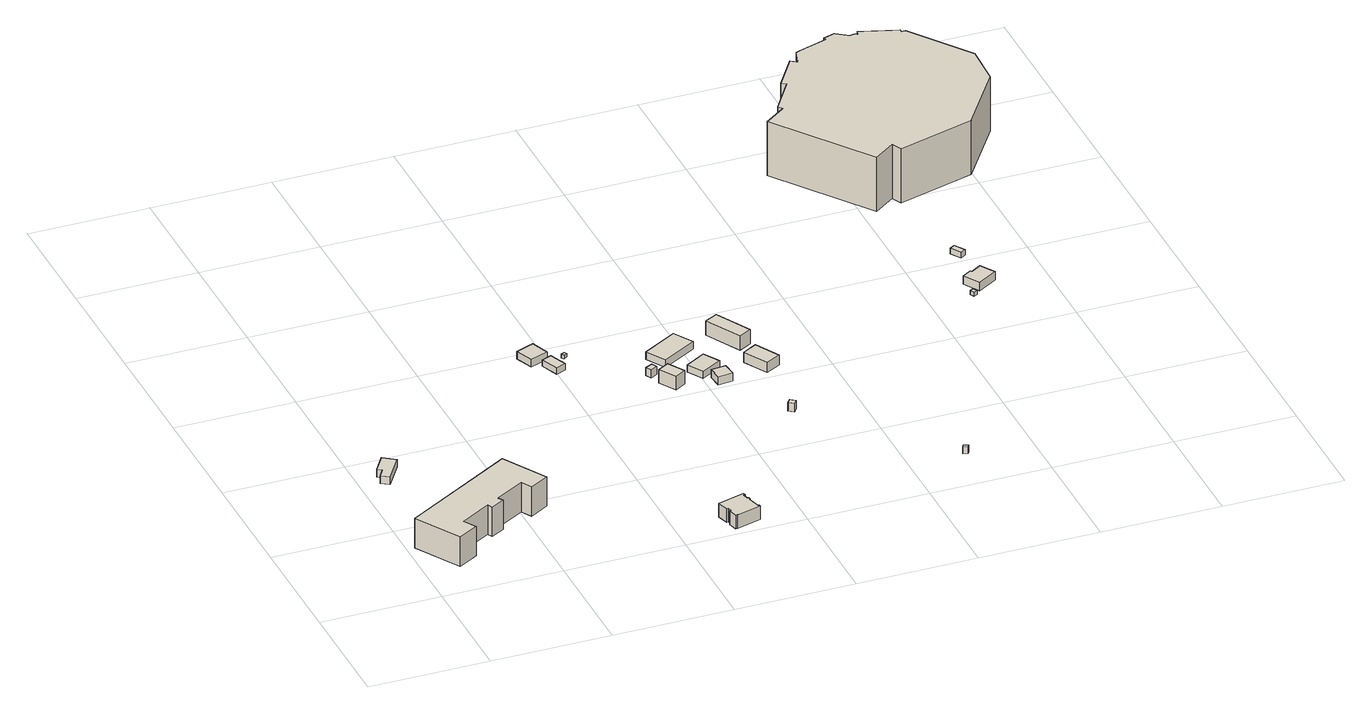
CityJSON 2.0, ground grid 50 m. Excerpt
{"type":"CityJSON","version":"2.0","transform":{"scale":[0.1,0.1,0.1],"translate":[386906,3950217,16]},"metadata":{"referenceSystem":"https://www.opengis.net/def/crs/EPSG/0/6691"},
"CityObjects":{
"building1":{"type":"Building","attributes":{"延べ面積換算係数":"1.00","説明注記":"倉庫","大字・町コード":"36","13+区市町村コード+大字・町コード+町・丁目コード":"13101036000","class":"3001","usage":"454","measuredHeight":5,"storeysAboveGround":1,"storeysBelowGround":0,"BuildingDetailAttribute.buildingRoofEdgeArea":69.83,"BuildingDetailAttribute.fireproofStructureType":"1002","BuildingDetailAttribute.urbanPlanType":"21","BuildingDetailAttribute.areaClassificationType":"22","BuildingDetailAttribute.districtsAndZonesType":"5","BuildingDetailAttribute.landUseType":"217","BuildingDetailAttribute.detailedUsage":"3002","BuildingDetailAttribute.specifiedBuildingCoverageRate":60,"BuildingDetailAttribute.specifiedFloorAreaRate":300,"BuildingDetailAttribute.surveyYear":2021,"BuildingIDAttribute.prefecture":"13","BuildingIDAttribute.city":"13101"},"address":[{"country":"日本","locality":"東京都千代田区北の丸公園"}],"geometry":[{"type":"Solid","lod":"1","boundaries":[[[[0,1,2,3,4,5]],[[4,6,7,5]],[[3,8,6,4]],[[2,9,8,3]],[[1,10,9,2]],[[0,11,10,1]],[[5,7,11,0]],[[6,8,9,10,11,7]]]]}]},
"building2":{"type":"Building","attributes":{"延べ面積換算係数":"0.90","大字・町コード":"36","13+区市町村コード+大字・町コード+町・丁目コード":"13101036000","class":"3002","usage":"422","measuredHeight":19.6,"storeysAboveGround":2,"storeysBelowGround":0,"BuildingDetailAttribute.buildingRoofEdgeArea":1000.79,"BuildingDetailAttribute.fireproofStructureType":"1002","BuildingDetailAttribute.urbanPlanType":"21","BuildingDetailAttribute.areaClassificationType":"22","BuildingDetailAttribute.districtsAndZonesType":"5","BuildingDetailAttribute.landUseType":"214","BuildingDetailAttribute.detailedUsage":"1122","BuildingDetailAttribute.specifiedBuildingCoverageRate":60,"BuildingDetailAttribute.specifiedFloorAreaRate":300,"BuildingDetailAttribute.surveyYear":2021,"BuildingIDAttribute.prefecture":"13","BuildingIDAttribute.city":"13101"},"address":[{"country":"日本","locality":"東京都千代田区北の丸公園"}],"geometry":[{"type":"Solid","lod":"1","boundaries":[[[[12,13,14,15,16,17,18,19,20,21,22,23]],[[22,24,25,23]],[[21,26,24,22]],[[20,27,26,21]],[[19,28,27,20]],[[18,29,28,19]],[[17,30,29,18]],[[16,31,30,17]],[[15,32,31,16]],[[14,33,32,15]],[[13,34,33,14]],[[12,35,34,13]],[[23,25,35,12]],[[24,26,27,28,29,30,31,32,33,34,35,25]]]]}]},
"building3":{"type":"Building","attributes":{"延べ面積換算係数":"1.00","大字・町コード":"36","13+区市町村コード+大字・町コード+町・丁目コード":"13101036000","class":"3003","usage":"431","measuredHeight":7.6,"storeysAboveGround":1,"storeysBelowGround":0,"BuildingDetailAttribute.buildingRoofEdgeArea":123.07,"BuildingDetailAttribute.fireproofStructureType":"1001","BuildingDetailAttribute.urbanPlanType":"21","BuildingDetailAttribute.areaClassificationType":"22","BuildingDetailAttribute.districtsAndZonesType":"5","BuildingDetailAttribute.landUseType":"216","BuildingDetailAttribute.detailedUsage":"1431","BuildingDetailAttribute.specifiedBuildingCoverageRate":60,"BuildingDetailAttribute.specifiedFloorAreaRate":300,"BuildingDetailAttribute.surveyYear":2021,"BuildingIDAttribute.prefecture":"13","BuildingIDAttribute.city":"13101"},"address":[{"country":"日本","locality":"東京都千代田区北の丸公園"}],"geometry":[{"type":"Solid","lod":"1","boundaries":[[[[36,37,38,39,40,41,42,43,44,45,46,47,48,49,50,51,52,53]],[[52,54,55,53]],[[51,56,54,52]],[[50,57,56,51]],[[49,58,57,50]],[[48,59,58,49]],[[47,60,59,48]],[[46,61,60,47]],[[45,62,61,46]],[[44,63,62,45]],[[43,64,63,44]],[[42,65,64,43]],[[41,66,65,42]],[[40,67,66,41]],[[39,68,67,40]],[[38,69,68,39]],[[37,70,69,38]],[[36,71,70,37]],[[53,55,71,36]],[[54,56,57,58,59,60,61,62,63,64,65,66,67,68,69,70,71,55]]]]}]},
"building4":{"type":"Building","attributes":{"説明注記":"東屋","大字・町コード":"36","13+区市町村コード+大字・町コード+町・丁目コード":"13101036000","class":"3001","usage":"454","measuredHeight":4,"storeysAboveGround":9999,"storeysBelowGround":0,"BuildingDetailAttribute.buildingRoofEdgeArea":65.01,"BuildingDetailAttribute.fireproofStructureType":"1011","BuildingDetailAttribute.urbanPlanType":"21","BuildingDetailAttribute.areaClassificationType":"22","BuildingDetailAttribute.districtsAndZonesType":"5","BuildingDetailAttribute.landUseType":"217","BuildingDetailAttribute.detailedUsage":"3002","BuildingDetailAttribute.specifiedBuildingCoverageRate":60,"BuildingDetailAttribute.specifiedFloorAreaRate":300,"BuildingDetailAttribute.surveyYear":2021,"BuildingIDAttribute.prefecture":"13","BuildingIDAttribute.city":"13101"},"address":[{"country":"日本","locality":"東京都千代田区北の丸公園"}],"geometry":[{"type":"Solid","lod":"1","boundaries":[[[[72,73,74,75]],[[74,76,77,75]],[[73,78,76,74]],[[72,79,78,73]],[[75,77,79,72]],[[76,78,79,77]]]]}]},
"building5":{"type":"Building","attributes":{"class":"3003","usage":"461","measuredHeight":3.6,"storeysAboveGround":9999,"storeysBelowGround":9999,"BuildingDetailAttribute.buildingRoofEdgeArea":-9999,"BuildingDetailAttribute.fireproofStructureType":"1011","BuildingDetailAttribute.urbanPlanType":"21","BuildingDetailAttribute.areaClassificationType":"22","BuildingDetailAttribute.districtsAndZonesType":"5","BuildingDetailAttribute.landUseType":"217","BuildingDetailAttribute.detailedUsage":"0","BuildingDetailAttribute.specifiedBuildingCoverageRate":60,"BuildingDetailAttribute.specifiedFloorAreaRate":300,"BuildingDetailAttribute.surveyYear":"0001","BuildingIDAttribute.prefecture":"13","BuildingIDAttribute.city":"13101"},"geometry":[{"type":"Solid","lod":"1","boundaries":[[[[80,81,82,83]],[[82,84,85,83]],[[81,86,84,82]],[[80,87,86,81]],[[83,85,87,80]],[[84,86,87,85]]]]}]},
"building6":{"type":"Building","attributes":{"class":"3003","usage":"461","measuredHeight":1.9,"storeysAboveGround":9999,"storeysBelowGround":9999,"BuildingDetailAttribute.buildingRoofEdgeArea":-9999,"BuildingDetailAttribute.fireproofStructureType":"1011","BuildingDetailAttribute.urbanPlanType":"21","BuildingDetailAttribute.areaClassificationType":"22","BuildingDetailAttribute.districtsAndZonesType":"5","BuildingDetailAttribute.landUseType":"217","BuildingDetailAttribute.detailedUsage":"0","BuildingDetailAttribute.specifiedBuildingCoverageRate":60,"BuildingDetailAttribute.specifiedFloorAreaRate":300,"BuildingDetailAttribute.surveyYear":"0001","BuildingIDAttribute.prefecture":"13","BuildingIDAttribute.city":"13101"},"geometry":[{"type":"Solid","lod":"1","boundaries":[[[[88,89,90,91]],[[90,92,93,91]],[[89,94,92,90]],[[88,95,94,89]],[[91,93,95,88]],[[92,94,95,93]]]]}]},
"building7":{"type":"Building","attributes":{"class":"3001","usage":"461","measuredHeight":4.6,"storeysAboveGround":9999,"storeysBelowGround":9999,"BuildingDetailAttribute.buildingRoofEdgeArea":-9999,"BuildingDetailAttribute.fireproofStructureType":"1011","BuildingDetailAttribute.urbanPlanType":"21","BuildingDetailAttribute.areaClassificationType":"22","BuildingDetailAttribute.districtsAndZonesType":"5","BuildingDetailAttribute.landUseType":"214","BuildingDetailAttribute.detailedUsage":"0","BuildingDetailAttribute.specifiedBuildingCoverageRate":60,"BuildingDetailAttribute.specifiedFloorAreaRate":300,"BuildingDetailAttribute.surveyYear":"0001","BuildingIDAttribute.prefecture":"13","BuildingIDAttribute.city":"13101"},"geometry":[{"type":"Solid","lod":"1","boundaries":[[[[96,97,98,99]],[[98,100,101,99]],[[97,102,100,98]],[[96,103,102,97]],[[99,101,103,96]],[[100,102,103,101]]]]}]},
"building8":{"type":"Building","attributes":{"延べ面積換算係数":"1.00","大字・町コード":"36","13+区市町村コード+大字・町コード+町・丁目コード":"13101036000","class":"3001","usage":"421","measuredHeight":9.7,"storeysAboveGround":1,"storeysBelowGround":0,"BuildingDetailAttribute.buildingRoofEdgeArea":45.84,"BuildingDetailAttribute.fireproofStructureType":"1002","BuildingDetailAttribute.urbanPlanType":"21","BuildingDetailAttribute.areaClassificationType":"22","BuildingDetailAttribute.districtsAndZonesType":"5","BuildingDetailAttribute.landUseType":"214","BuildingDetailAttribute.detailedUsage":"1110","BuildingDetailAttribute.specifiedBuildingCoverageRate":60,"BuildingDetailAttribute.specifiedFloorAreaRate":300,"BuildingDetailAttribute.surveyYear":2021,"BuildingIDAttribute.prefecture":"13","BuildingIDAttribute.city":"13101"},"address":[{"country":"日本","locality":"東京都千代田区北の丸公園"}],"geometry":[{"type":"Solid","lod":"1","boundaries":[[[[104,105,106,107]],[[106,108,109,107]],[[105,110,108,106]],[[104,111,110,105]],[[107,109,111,104]],[[108,110,111,109]]]]}]},
"building9":{"type":"Building","attributes":{"name":"皇居外苑管理事務所北の丸分室","延べ面積換算係数":"1.00","大字・町コード":"36","13+区市町村コード+大字・町コード+町・丁目コード":"13101036000","class":"3001","usage":"421","measuredHeight":7.2,"storeysAboveGround":1,"storeysBelowGround":0,"BuildingDetailAttribute.buildingRoofEdgeArea":162.64,"BuildingDetailAttribute.fireproofStructureType":"1001","BuildingDetailAttribute.urbanPlanType":"21","BuildingDetailAttribute.areaClassificationType":"22","BuildingDetailAttribute.districtsAndZonesType":"5","BuildingDetailAttribute.landUseType":"214","BuildingDetailAttribute.detailedUsage":"1110","BuildingDetailAttribute.specifiedBuildingCoverageRate":60,"BuildingDetailAttribute.specifiedFloorAreaRate":300,"BuildingDetailAttribute.surveyYear":2021,"BuildingIDAttribute.prefecture":"13","BuildingIDAttribute.city":"13101"},"address":[{"country":"日本","locality":"東京都千代田区北の丸公園"}],"geometry":[{"type":"Solid","lod":"1","boundaries":[[[[112,113,114,115]],[[114,116,117,115]],[[113,118,116,114]],[[112,119,118,113]],[[115,117,119,112]],[[116,118,119,117]]]]}]},
"building10":{"type":"Building","attributes":{"延べ面積換算係数":"1.00","大字・町コード":"36","13+区市町村コード+大字・町コード+町・丁目コード":"13101036000","class":"3001","usage":"421","measuredHeight":3.4,"storeysAboveGround":1,"storeysBelowGround":0,"BuildingDetailAttribute.buildingRoofEdgeArea":78.84,"BuildingDetailAttribute.fireproofStructureType":"1002","BuildingDetailAttribute.urbanPlanType":"21","BuildingDetailAttribute.areaClassificationType":"22","BuildingDetailAttribute.districtsAndZonesType":"5","BuildingDetailAttribute.landUseType":"214","BuildingDetailAttribute.detailedUsage":"1110","BuildingDetailAttribute.specifiedBuildingCoverageRate":60,"BuildingDetailAttribute.specifiedFloorAreaRate":300,"BuildingDetailAttribute.surveyYear":2021,"BuildingIDAttribute.prefecture":"13","BuildingIDAttribute.city":"13101"},"address":[{"country":"日本","locality":"東京都千代田区北の丸公園"}],"geometry":[{"type":"Solid","lod":"1","boundaries":[[[[120,121,122,123]],[[122,124,125,123]],[[121,126,124,122]],[[120,127,126,121]],[[123,125,127,120]],[[124,126,127,125]]]]}]},
"building11":{"type":"Building","attributes":{"延べ面積換算係数":"1.00","大字・町コード":"36","13+区市町村コード+大字・町コード+町・丁目コード":"13101036000","class":"3001","usage":"421","measuredHeight":7.3,"storeysAboveGround":1,"storeysBelowGround":0,"BuildingDetailAttribute.buildingRoofEdgeArea":28.45,"BuildingDetailAttribute.fireproofStructureType":"1002","BuildingDetailAttribute.urbanPlanType":"21","BuildingDetailAttribute.areaClassificationType":"22","BuildingDetailAttribute.districtsAndZonesType":"5","BuildingDetailAttribute.landUseType":"214","BuildingDetailAttribute.detailedUsage":"1110","BuildingDetailAttribute.specifiedBuildingCoverageRate":60,"BuildingDetailAttribute.specifiedFloorAreaRate":300,"BuildingDetailAttribute.surveyYear":2021,"BuildingIDAttribute.prefecture":"13","BuildingIDAttribute.city":"13101"},"address":[{"country":"日本","locality":"東京都千代田区北の丸公園"}],"geometry":[{"type":"Solid","lod":"1","boundaries":[[[[128,129,130,131]],[[130,132,133,131]],[[129,134,132,130]],[[128,135,134,129]],[[131,133,135,128]],[[132,134,135,133]]]]}]},
"building12":{"type":"Building","attributes":{"class":"3001","usage":"461","measuredHeight":5.8,"storeysAboveGround":9999,"storeysBelowGround":9999,"BuildingDetailAttribute.buildingRoofEdgeArea":-9999,"BuildingDetailAttribute.fireproofStructureType":"1011","BuildingDetailAttribute.urbanPlanType":"21","BuildingDetailAttribute.areaClassificationType":"22","BuildingDetailAttribute.districtsAndZonesType":"5","BuildingDetailAttribute.landUseType":"217","BuildingDetailAttribute.detailedUsage":"0","BuildingDetailAttribute.specifiedBuildingCoverageRate":60,"BuildingDetailAttribute.specifiedFloorAreaRate":300,"BuildingDetailAttribute.surveyYear":"0001","BuildingIDAttribute.prefecture":"13","BuildingIDAttribute.city":"13101"},"geometry":[{"type":"Solid","lod":"1","boundaries":[[[[136,137,138,139]],[[138,140,141,139]],[[137,142,140,138]],[[136,143,142,137]],[[139,141,143,136]],[[140,142,143,141]]]]}]},
"building13":{"type":"Building","attributes":{"延べ面積換算係数":"1.00","説明注記":"物置","大字・町コード":"36","13+区市町村コード+大字・町コード+町・丁目コード":"13101036000","class":"3001","usage":"421","measuredHeight":11.8,"storeysAboveGround":1,"storeysBelowGround":0,"BuildingDetailAttribute.buildingRoofEdgeArea":83.02,"BuildingDetailAttribute.fireproofStructureType":"1002","BuildingDetailAttribute.urbanPlanType":"21","BuildingDetailAttribute.areaClassificationType":"22","BuildingDetailAttribute.districtsAndZonesType":"5","BuildingDetailAttribute.landUseType":"214","BuildingDetailAttribute.detailedUsage":"1110","BuildingDetailAttribute.specifiedBuildingCoverageRate":60,"BuildingDetailAttribute.specifiedFloorAreaRate":300,"BuildingDetailAttribute.surveyYear":2021,"BuildingIDAttribute.prefecture":"13","BuildingIDAttribute.city":"13101"},"address":[{"country":"日本","locality":"東京都千代田区北の丸公園"}],"geometry":[{"type":"Solid","lod":"1","boundaries":[[[[144,145,146,147]],[[146,148,149,147]],[[145,150,148,146]],[[144,151,150,145]],[[147,149,151,144]],[[148,150,151,149]]]]}]},
"building14":{"type":"Building","attributes":{"延べ面積換算係数":"1.00","説明注記":"車庫","大字・町コード":"36","13+区市町村コード+大字・町コード+町・丁目コード":"13101036000","class":"3001","usage":"421","measuredHeight":8.3,"storeysAboveGround":2,"storeysBelowGround":0,"BuildingDetailAttribute.buildingRoofEdgeArea":102.71,"BuildingDetailAttribute.fireproofStructureType":"1001","BuildingDetailAttribute.urbanPlanType":"21","BuildingDetailAttribute.areaClassificationType":"22","BuildingDetailAttribute.districtsAndZonesType":"5","BuildingDetailAttribute.landUseType":"214","BuildingDetailAttribute.detailedUsage":"1110","BuildingDetailAttribute.specifiedBuildingCoverageRate":60,"BuildingDetailAttribute.specifiedFloorAreaRate":300,"BuildingDetailAttribute.surveyYear":2021,"BuildingIDAttribute.prefecture":"13","BuildingIDAttribute.city":"13101"},"address":[{"country":"日本","locality":"東京都千代田区北の丸公園"}],"geometry":[{"type":"Solid","lod":"1","boundaries":[[[[152,153,154,155]],[[154,156,157,155]],[[153,158,156,154]],[[152,159,158,153]],[[155,157,159,152]],[[156,158,159,157]]]]}]},
"building15":{"type":"Building","attributes":{"class":"3003","usage":"461","measuredHeight":-9999,"storeysAboveGround":9999,"storeysBelowGround":9999,"BuildingDetailAttribute.buildingRoofEdgeArea":-9999,"BuildingDetailAttribute.fireproofStructureType":"1011","BuildingDetailAttribute.urbanPlanType":"21","BuildingDetailAttribute.areaClassificationType":"22","BuildingDetailAttribute.districtsAndZonesType":"5","BuildingDetailAttribute.landUseType":"217","BuildingDetailAttribute.detailedUsage":"0","BuildingDetailAttribute.specifiedBuildingCoverageRate":60,"BuildingDetailAttribute.specifiedFloorAreaRate":300,"BuildingDetailAttribute.surveyYear":"0001","BuildingIDAttribute.prefecture":"13","BuildingIDAttribute.city":"13101"},"geometry":[{"type":"Solid","lod":"1","boundaries":[[[[160,161,162,163]],[[162,164,165,163]],[[161,166,164,162]],[[160,167,166,161]],[[163,165,167,160]],[[164,166,167,165]]]]}]},
"building16":{"type":"Building","attributes":{"class":"3001","usage":"461","measuredHeight":2,"storeysAboveGround":9999,"storeysBelowGround":9999,"BuildingDetailAttribute.buildingRoofEdgeArea":-9999,"BuildingDetailAttribute.fireproofStructureType":"1011","BuildingDetailAttribute.urbanPlanType":"21","BuildingDetailAttribute.areaClassificationType":"22","BuildingDetailAttribute.districtsAndZonesType":"5","BuildingDetailAttribute.landUseType":"217","BuildingDetailAttribute.detailedUsage":"0","BuildingDetailAttribute.specifiedBuildingCoverageRate":60,"BuildingDetailAttribute.specifiedFloorAreaRate":300,"BuildingDetailAttribute.surveyYear":"0001","BuildingIDAttribute.prefecture":"13","BuildingIDAttribute.city":"13101"},"geometry":[{"type":"Solid","lod":"1","boundaries":[[[[168,169,170,171]],[[170,172,173,171]],[[169,174,172,170]],[[168,175,174,169]],[[171,173,175,168]],[[172,174,175,173]]]]}]},
"building17":{"type":"Building","attributes":{"class":"3001","usage":"461","measuredHeight":4.5,"storeysAboveGround":9999,"storeysBelowGround":9999,"BuildingDetailAttribute.buildingRoofEdgeArea":-9999,"BuildingDetailAttribute.fireproofStructureType":"1011","BuildingDetailAttribute.urbanPlanType":"21","BuildingDetailAttribute.areaClassificationType":"22","BuildingDetailAttribute.districtsAndZonesType":"5","BuildingDetailAttribute.landUseType":"217","BuildingDetailAttribute.detailedUsage":"0","BuildingDetailAttribute.specifiedBuildingCoverageRate":60,"BuildingDetailAttribute.specifiedFloorAreaRate":300,"BuildingDetailAttribute.surveyYear":"0001","BuildingIDAttribute.prefecture":"13","BuildingIDAttribute.city":"13101"},"geometry":[{"type":"Solid","lod":"1","boundaries":[[[[176,177,178,179,180,181]],[[180,182,183,181]],[[179,184,182,180]],[[178,185,184,179]],[[177,186,185,178]],[[176,187,186,177]],[[181,183,187,176]],[[182,184,185,186,187,183]]]]}]},
"building18":{"type":"Building","attributes":{"延べ面積換算係数":"1.00","説明注記":"屋外利用地・仮設建物","大字・町コード":"36","13+区市町村コード+大字・町コード+町・丁目コード":"13101036000","class":"3001","usage":"454","measuredHeight":2.6,"storeysAboveGround":1,"storeysBelowGround":0,"BuildingDetailAttribute.buildingRoofEdgeArea":13.42,"BuildingDetailAttribute.fireproofStructureType":"1002","BuildingDetailAttribute.urbanPlanType":"21","BuildingDetailAttribute.areaClassificationType":"22","BuildingDetailAttribute.districtsAndZonesType":"5","BuildingDetailAttribute.landUseType":"217","BuildingDetailAttribute.detailedUsage":"3002","BuildingDetailAttribute.specifiedBuildingCoverageRate":60,"BuildingDetailAttribute.specifiedFloorAreaRate":300,"BuildingDetailAttribute.surveyYear":2021,"BuildingIDAttribute.prefecture":"13","BuildingIDAttribute.city":"13101"},"address":[{"country":"日本","locality":"東京都千代田区北の丸公園"}],"geometry":[{"type":"Solid","lod":"1","boundaries":[[[[188,189,190,191]],[[190,192,193,191]],[[189,194,192,190]],[[188,195,194,189]],[[191,193,195,188]],[[192,194,195,193]]]]}]},
"building19":{"type":"Building","attributes":{"name":"科学技術館","延べ面積換算係数":"1.00","大字・町コード":"36","13+区市町村コード+大字・町コード+町・丁目コード":"13101036000","class":"3002","usage":"422","measuredHeight":35.3,"storeysAboveGround":6,"storeysBelowGround":1,"BuildingDetailAttribute.buildingRoofEdgeArea":5397.46,"BuildingDetailAttribute.fireproofStructureType":"1001","BuildingDetailAttribute.urbanPlanType":"21","BuildingDetailAttribute.areaClassificationType":"22","BuildingDetailAttribute.districtsAndZonesType":"5","BuildingDetailAttribute.landUseType":"214","BuildingDetailAttribute.detailedUsage":"1122","BuildingDetailAttribute.specifiedBuildingCoverageRate":60,"BuildingDetailAttribute.specifiedFloorAreaRate":300,"BuildingDetailAttribute.surveyYear":2021,"BuildingIDAttribute.prefecture":"13","BuildingIDAttribute.city":"13101"},"address":[{"country":"日本","locality":"東京都千代田区北の丸公園"}],"geometry":[{"type":"Solid","lod":"1","boundaries":[[[[196,197,198,199,200,201,202,203,204,205,206,207,208,209,210,211,212,213,214,215,216,217,218,219,220,221]],[[220,222,223,221]],[[219,224,222,220]],[[218,225,224,219]],[[217,226,225,218]],[[216,227,226,217]],[[215,228,227,216]],[[214,229,228,215]],[[213,230,229,214]],[[212,231,230,213]],[[211,232,231,212]],[[210,233,232,211]],[[209,234,233,210]],[[208,235,234,209]],[[207,236,235,208]],[[206,237,236,207]],[[205,238,237,206]],[[204,239,238,205]],[[203,240,239,204]],[[202,241,240,203]],[[201,242,241,202]],[[200,243,242,201]],[[199,244,243,200]],[[198,245,244,199]],[[197,246,245,198]],[[196,247,246,197]],[[221,223,247,196]],[[222,224,225,226,227,228,229,230,231,232,233,234,235,236,237,238,239,240,241,242,243,244,245,246,247,223]]]]}]}
},
"vertices":[
[33,713,89],[56,748,89],[38,761,89],[86,833,89],[137,799,89],[65,691,89],[137,799,123],[65,691,123],[86,833,123],[38,761,123],[56,748,123],[33,713,123],
[6,291,52],[475,566,52],[583,382,52],[504,336,52],[478,379,52],[356,307,52],[368,288,52],[311,255,52],[299,276,52],[173,202,52],[202,151,52],[117,101,52],[202,151,184],[117,101,184],[173,202,184],[299,276,184],[311,255,184],[368,288,184],[356,307,184],[478,379,184],[504,336,184],[583,382,184],[475,566,184],[6,291,184],
[1216,7,25],[1207,5,25],[1197,42,25],[1204,44,25],[1199,61,25],[1193,59,25],[1179,109,25],[1292,141,25],[1296,129,25],[1289,127,25],[1295,103,25],[1300,104,25],[1303,93,25],[1299,92,25],[1314,38,25],[1318,39,25],[1319,33,25],[1216,4,25],[1319,33,86],[1216,4,86],[1318,39,86],[1314,38,86],[1299,92,86],[1303,93,86],[1300,104,86],[1295,103,86],[1289,127,86],[1296,129,86],[1292,141,86],[1179,109,86],[1193,59,86],[1199,61,86],[1204,44,86],[1197,42,86],[1207,5,86],[1216,7,86],
[868,1402,55],[945,1431,55],[973,1356,55],[897,1327,55],[973,1356,88],[897,1327,88],[945,1431,88],[868,1402,88],
[1009,1259,56],[968,1241,56],[937,1316,56],[979,1333,56],[937,1316,84],[979,1333,84],[968,1241,84],[1009,1259,84],
[1041,1351,57],[1048,1339,57],[1033,1331,57],[1026,1343,57],[1033,1331,74],[1026,1343,74],[1048,1339,74],[1041,1351,74],
[1291,1081,57],[1278,1106,57],[1309,1121,57],[1320,1099,57],[1309,1121,93],[1320,1099,93],[1278,1106,93],[1291,1081,93],
[1305,1042,54],[1353,1070,54],[1395,1000,54],[1348,971,54],[1395,1000,114],[1348,971,114],[1353,1070,114],[1305,1042,114],
[1323,1218,54],[1469,1303,54],[1518,1220,54],[1372,1135,54],[1518,1220,88],[1372,1135,88],[1469,1303,88],[1323,1218,88],
[1436,1078,53],[1522,1129,53],[1562,1061,53],[1476,1010,53],[1562,1061,84],[1476,1010,84],[1522,1129,84],[1436,1078,84],
[1507,1010,50],[1569,1016,50],[1575,957,50],[1513,951,50],[1575,957,87],[1513,951,87],[1569,1016,87],[1507,1010,87],
[1694,689,44],[1708,706,44],[1729,690,44],[1715,672,44],[1729,690,83],[1715,672,83],[1708,706,83],[1694,689,83],
[1664,1070,48],[1726,1104,48],[1782,1001,48],[1720,967,48],[1782,1001,93],[1720,967,93],[1726,1104,93],[1664,1070,93],
[1600,1298,52],[1654,1327,52],[1734,1178,52],[1681,1149,52],[1734,1178,116],[1681,1149,116],[1654,1327,116],[1600,1298,116],
[2213,195,20],[2219,207,20],[2238,198,20],[2233,186,20],[2238,198,50],[2233,186,50],[2219,207,50],[2213,195,50],
[2653,1224,34],[2668,1232,34],[2678,1213,34],[2663,1205,34],[2678,1213,52],[2663,1205,52],[2668,1232,52],[2653,1224,52],
[2780,1284,35],[2697,1233,35],[2655,1301,35],[2694,1325,35],[2698,1318,35],[2742,1345,35],[2698,1318,72],[2742,1345,72],[2694,1325,72],[2655,1301,72],[2697,1233,72],[2780,1284,72],
[2686,1511,42],[2708,1525,42],[2735,1481,42],[2713,1467,42],[2735,1481,67],[2713,1467,67],[2708,1525,67],[2686,1511,67],
[2270,2346,4],[2360,2412,4],[2346,2431,4],[2439,2571,4],[2420,2583,4],[2511,2720,4],[2536,2703,4],[2556,2766,4],[2571,2774,4],[2695,2813,4],[2691,2824,4],[2740,2840,4],[2790,2805,4],[2811,2809,4],[2821,2803,4],[2821,2802,4],[2827,2822,4],[2984,2771,4],[2983,2760,4],[3001,2758,4],[3184,2507,4],[3177,2329,4],[2994,2068,4],[2671,1974,4],[2650,2017,4],[2561,1952,4],[2650,2017,246],[2561,1952,246],[2671,1974,246],[2994,2068,246],[3177,2329,246],[3184,2507,246],[3001,2758,246],[2983,2760,246],[2984,2771,246],[2827,2822,246],[2821,2802,246],[2821,2803,246],[2811,2809,246],[2790,2805,246],[2740,2840,246],[2691,2824,246],[2695,2813,246],[2571,2774,246],[2556,2766,246],[2536,2703,246],[2511,2720,246],[2420,2583,246],[2439,2571,246],[2346,2431,246],[2360,2412,246],[2270,2346,246]
]}
